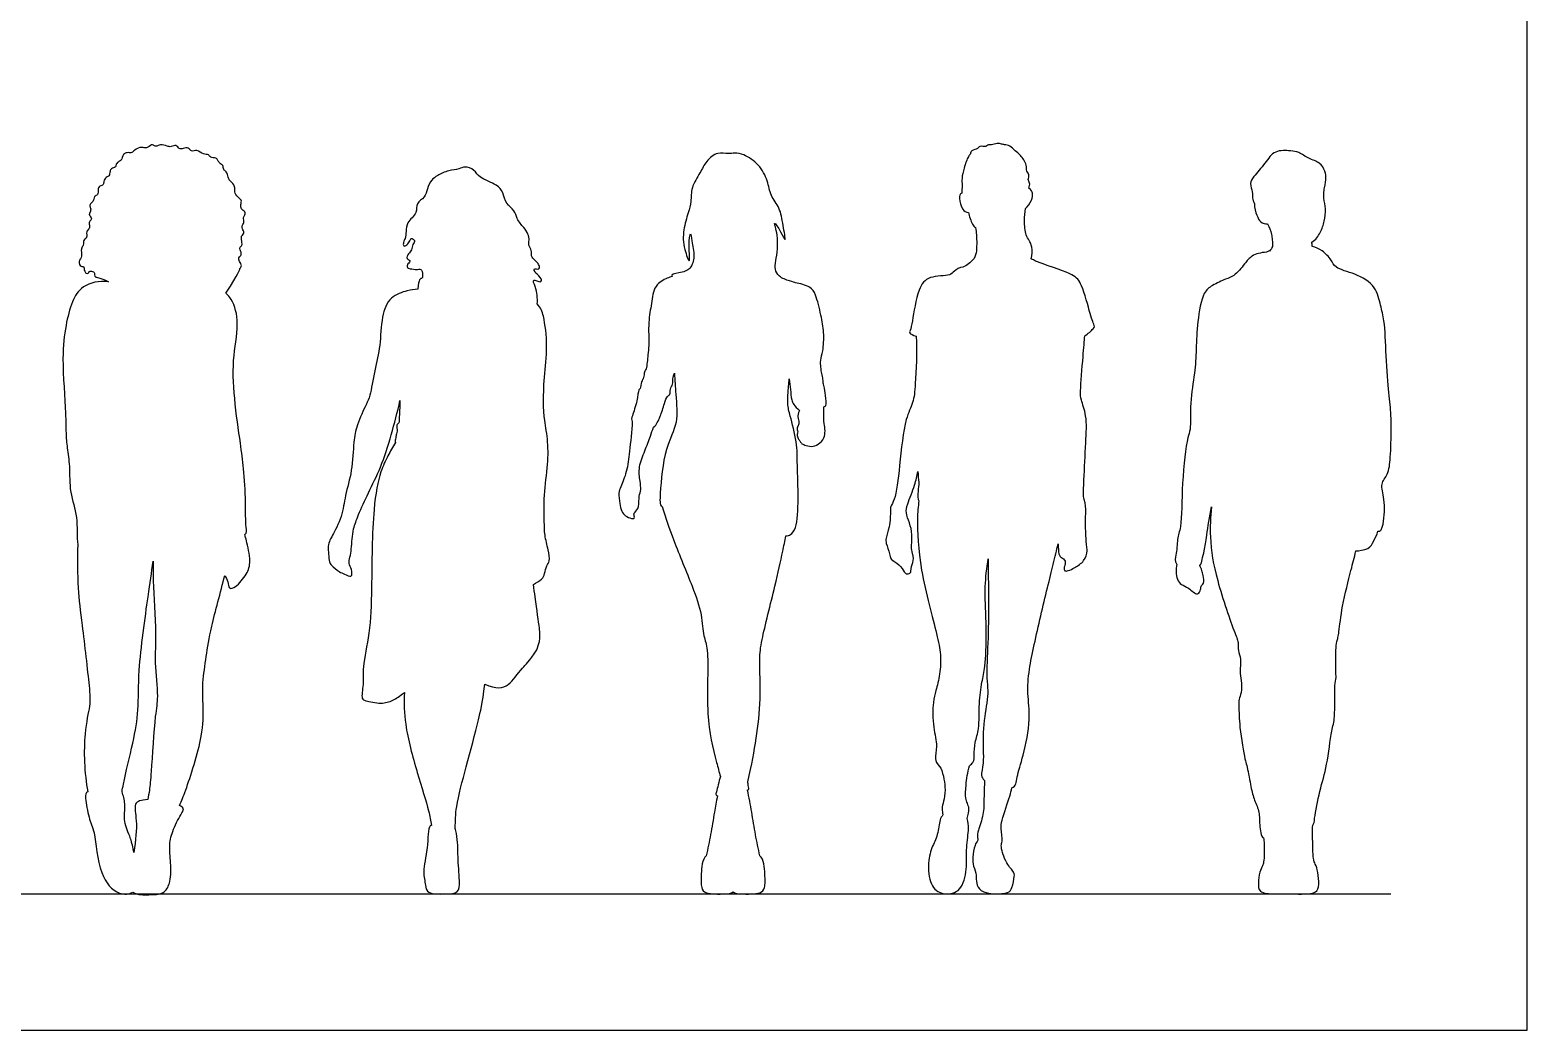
# Model space of a CAD drawing. Header units: millimetres. Extents: x 42.4 to 67, y 0.8 to 10.7.
# Drawn here: x 62.758 to 66.111, y 6.119 to 8.359 of the extents above; entities that cross this region are included whole.
import ezdxf

# ---------------------------------------------------------------- set-up
doc = ezdxf.new("R2010")
doc.units = ezdxf.units.MM
for name, color, linetype, true_color in [('AG-DIAGRAM', 7, 'Continuous', 0xfecc66), ('AG-OUTLINE', 7, 'Continuous', 0x8000ff), ('X-VPRT', 6, 'Continuous', 0xff00ff)]:
    doc.layers.add(name, color=color, linetype=linetype, true_color=true_color)

msp = doc.modelspace()

# ---------------------------------------------------------------- linework, layer by layer
at = {"layer": 'AG-DIAGRAM'}
msp.add_line((59.7099, 6.4236), (65.8059, 6.4236), dxfattribs=at)
at = {"layer": 'AG-OUTLINE'}
for points, knots in [([(63.1967, 7.7696), (63.2272, 7.8166), (63.2268, 7.825), (63.2339, 7.8308), (63.2265, 7.8402), (63.2247, 7.8485), (63.2289, 7.8522), (63.231, 7.8554), (63.232, 7.8605), (63.2279, 7.8658), (63.2281, 7.8725), (63.2314, 7.8757), (63.2341, 7.8781), (63.2324, 7.8828), (63.232, 7.8894), (63.2306, 7.8976), (63.2365, 7.9008), (63.2377, 7.9068), (63.2317, 7.9159), (63.2345, 7.9236), (63.2387, 7.9278), (63.2338, 7.939), (63.2441, 7.9502), (63.2318, 7.9561), (63.2293, 7.9647), (63.2319, 7.9753), (63.2306, 7.9801), (63.2166, 7.9897), (63.2167, 8.0026), (63.2162, 8.013), (63.2045, 8.0214), (63.2017, 8.0287), (63.199, 8.0423), (63.1905, 8.0455), (63.1916, 8.0563), (63.1821, 8.0596), (63.179, 8.0667), (63.1749, 8.0737), (63.1616, 8.072), (63.1591, 8.0814), (63.1451, 8.079), (63.1331, 8.0923), (63.1191, 8.0848), (63.1132, 8.0969), (63.101, 8.0929), (63.0917, 8.0919), (63.0861, 8.103), (63.0737, 8.0962), (63.0652, 8.0986), (63.05, 8.1044), (63.0407, 8.0965), (63.0343, 8.1007), (63.0301, 8.1031), (63.019, 8.0915), (63.0086, 8.0987), (62.9919, 8.0904), (62.9868, 8.0829), (62.9753, 8.0851), (62.9664, 8.0813), (62.9632, 8.0661), (62.957, 8.0649), (62.9503, 8.0588), (62.9508, 8.0512), (62.9398, 8.0489), (62.9368, 8.0423), (62.9362, 8.0312), (62.9283, 8.0297), (62.922, 8.0202), (62.9241, 8.0112), (62.9131, 8.01), (62.9098, 8.0011), (62.9116, 7.9894), (62.9007, 7.9869), (62.9021, 7.9795), (62.8974, 7.973), (62.89, 7.9664), (62.8948, 7.9598), (62.8933, 7.9506), (62.8886, 7.9459), (62.899, 7.9349), (62.8904, 7.9317), (62.8909, 7.9214), (62.8921, 7.9141), (62.8825, 7.9073), (62.8878, 7.8935), (62.876, 7.8888), (62.8795, 7.876), (62.8703, 7.8697), (62.8767, 7.8513), (62.8655, 7.8421), (62.8708, 7.827), (62.8798, 7.8312), (62.8787, 7.8203), (62.8823, 7.8179), (62.8821, 7.8132), (62.8896, 7.8136), (62.8896, 7.8191), (62.9025, 7.8187), (62.9028, 7.8106), (62.903, 7.8036), (62.9136, 7.8055), (62.9341, 7.7947)], [-18.572221, -18.572221, -18.572221, -18.572221, -18.359938, -18.189423, -17.986115, -17.808729, -17.668851, -17.546351, -17.411004, -17.250227, -17.094307, -16.961095, -16.85086, -16.719768, -16.551881, -16.379318, -16.229795, -16.08496, -15.881685, -15.71043, -15.567674, -15.361181, -15.147726, -14.948266, -14.760865, -14.558986, -14.423832, -14.176852, -13.955521, -13.757695, -13.52968, -13.349288, -13.123427, -12.948032, -12.763072, -12.577661, -12.404023, -12.234725, -12.024293, -11.856613, -11.638966, -11.386268, -11.167568, -10.970358, -10.75842, -10.573988, -10.380681, -10.168148, -9.977721, -9.732309, -9.52807, -9.369232, -9.244169, -9.015965, -8.808363, -8.54848, -8.365811, -8.163636, -7.975933, -7.741785, -7.590792, -7.409907, -7.25107, -7.058192, -6.890793, -6.69413, -6.527669, -6.32261, -6.152417, -5.96951, -5.782968, -5.580091, -5.398276, -5.244671, -5.066107, -4.881972, -4.717754, -4.530958, -4.383607, -4.172501, -4.019718, -3.82657, -3.659213, -3.462447, -3.246736, -3.052437, -2.846897, -2.655641, -2.400148, -2.172741, -1.95703, -1.806357, -1.628912, -1.500583, -1.38315, -1.238179, -1.111478, -0.915719, -0.749124, -0.607947, -0.38166, -0.38166, -0.38166, -0.38166]), ([(64.4721, 7.7925), (64.4722, 7.7933), (64.4567, 7.7971), (64.4353, 7.8048), (64.4253, 7.8235), (64.429, 7.843), (64.436, 7.8955), (64.4202, 7.9366), (64.4395, 7.9076), (64.4527, 7.8776), (64.4436, 7.9255), (64.4387, 7.96), (64.4155, 7.9873), (64.4111, 8.0218), (64.392, 8.058), (64.3584, 8.0808), (64.3366, 8.0839), (64.3218, 8.0807), (64.2968, 8.0866), (64.2712, 8.0651), (64.2593, 8.0386), (64.2377, 8.0071), (64.2395, 7.9745), (64.2322, 7.949), (64.2198, 7.9102), (64.221, 7.8717), (64.2387, 7.8271), (64.232, 7.8752), (64.2377, 7.9124), (64.2404, 7.883), (64.2477, 7.8528), (64.2389, 7.8222), (64.2144, 7.8139), (64.1915, 7.8123), (64.1963, 7.8065)], [-12.035526, -12.035526, -12.035526, -12.035526, -11.815062, -11.519233, -11.27305, -11.013195, -10.574158, -10.274792, -9.997406, -9.738355, -9.413407, -9.046587, -8.713003, -8.375524, -8.006465, -7.641553, -7.378416, -7.157051, -6.875134, -6.556067, -6.238607, -5.885903, -5.562549, -5.264879, -4.900847, -4.516552, -4.215664, -3.881629, -3.578881, -3.347245, -3.004001, -2.698192, -2.397668, -2.133647, -2.133647, -2.133647, -2.133647]), ([(64.9952, 8.0045), (64.9965, 8.0081), (64.9981, 8.0164), (64.9915, 8.0234), (64.9979, 8.0353), (64.9881, 8.0421), (64.9919, 8.0575), (64.9763, 8.079), (64.9649, 8.0879), (64.9531, 8.1), (64.9409, 8.1018), (64.9336, 8.1032), (64.9238, 8.106), (64.9116, 8.1004), (64.9022, 8.1028), (64.8994, 8.0958), (64.8833, 8.1005), (64.8818, 8.0915), (64.8655, 8.0904), (64.8648, 8.0805), (64.8581, 8.0753), (64.8496, 8.0491), (64.8443, 8.0277), (64.846, 8.0107), (64.8451, 7.9993), (64.8446, 7.9937)], [-4.64656, -4.64656, -4.64656, -4.64656, -4.451807, -4.285157, -4.096737, -3.924148, -3.708913, -3.421502, -3.196343, -2.966148, -2.770039, -2.614484, -2.436693, -2.227525, -2.062946, -1.930077, -1.719993, -1.572298, -1.360304, -1.20072, -1.040902, -0.744011, -0.468092, -0.235497, 0, 0, 0, 0]), ([(65.6571, 8.0066), (65.6585, 8.0069), (65.6607, 8.0259), (65.6598, 8.0427), (65.6467, 8.0631), (65.6217, 8.0699), (65.5997, 8.086), (65.581, 8.0885), (65.544, 8.0907), (65.5247, 8.0604), (65.499, 8.0315), (65.4887, 8.0157), (65.4969, 7.9958), (65.4947, 7.9847), (65.4982, 7.974), (65.5004, 7.9695)], [4.313851, 4.313851, 4.313851, 4.313851, 4.550081, 4.802664, 5.068368, 5.359219, 5.652053, 5.903161, 6.231711, 6.568224, 6.926619, 7.16488, 7.414316, 7.624505, 7.792554, 7.792554, 7.792554, 7.792554]), ([(63.8941, 7.7452), (63.8946, 7.7517), (63.8941, 7.7652), (63.8911, 7.7822), (63.8803, 7.8051), (63.9026, 7.7907), (63.9048, 7.8039), (63.8909, 7.8122), (63.8836, 7.8274), (63.8995, 7.821), (63.8992, 7.8302), (63.8952, 7.838), (63.8886, 7.8432), (63.879, 7.8526), (63.8831, 7.8655), (63.8734, 7.8768), (63.8767, 7.8881), (63.8742, 7.9028), (63.8638, 7.9163), (63.8476, 7.9357), (63.8442, 7.9553), (63.8229, 7.9692), (63.8182, 7.9956), (63.8039, 8.0136), (63.7642, 8.0263), (63.7547, 8.0458), (63.7318, 8.0548), (63.7188, 8.0462), (63.695, 8.0456), (63.6711, 8.033), (63.6565, 8.0239), (63.6472, 8.0035), (63.6438, 7.9833), (63.6213, 7.9716), (63.627, 7.9484), (63.6009, 7.9285), (63.6009, 7.9085), (63.5986, 7.8919), (63.5944, 7.8844), (63.5934, 7.8727), (63.6028, 7.8778), (63.6091, 7.8857), (63.6107, 7.8942), (63.6227, 7.8873), (63.6139, 7.8787), (63.614, 7.8655), (63.6055, 7.8588), (63.5994, 7.8457), (63.6128, 7.8423), (63.6036, 7.8352), (63.6002, 7.8247), (63.6176, 7.8233), (63.6229, 7.8214), (63.6358, 7.8256), (63.6372, 7.8112), (63.638, 7.8009), (63.6278, 7.8022), (63.6264, 7.7784)], [-12.495269, -12.495269, -12.495269, -12.495269, -12.22955, -11.95892, -11.727586, -11.493198, -11.33558, -11.084128, -10.892357, -10.70245, -10.556093, -10.376519, -10.199866, -9.99059, -9.781702, -9.563317, -9.363744, -9.138207, -8.888104, -8.587972, -8.325152, -8.034431, -7.732561, -7.447001, -7.069273, -6.791145, -6.514721, -6.28611, -5.995942, -5.683295, -5.435755, -5.157589, -4.887859, -4.610291, -4.342981, -4.016751, -3.750555, -3.510096, -3.32521, -3.155524, -2.995345, -2.793767, -2.644226, -2.470011, -2.283897, -2.071122, -1.871485, -1.669976, -1.498929, -1.325107, -1.154993, -0.928951, -0.771724, -0.582315, -0.374294, -0.201939, 0, 0, 0, 0]), ([(64.8446, 7.9937), (64.8396, 7.9915), (64.8392, 7.9805), (64.8442, 7.9572), (64.8542, 7.9503), (64.8598, 7.9498)], [0.1498364, 0.1498364, 0.1498364, 0.1498364, 0.3976907, 0.7653257, 1.0261022, 1.0261022, 1.0261022, 1.0261022]), ([(64.9877, 7.9588), (64.9921, 7.9631), (65.0031, 7.9789), (65.0041, 7.9923), (65.0014, 8.0008), (64.9952, 8.0045)], [-1.0024832, -1.0024832, -1.0024832, -1.0024832, -0.7253232, -0.4714634, -0.2615812, -0.2615812, -0.2615812, -0.2615812]), ([(65.6288, 7.8839), (65.6375, 7.8886), (65.6489, 7.9058), (65.6572, 7.9301), (65.6608, 7.9581), (65.6546, 7.9821), (65.656, 7.9986), (65.6571, 8.0066)], [0.681251, 0.681251, 0.681251, 0.681251, 0.969331, 1.267199, 1.567151, 1.850888, 2.133577, 2.133577, 2.133577, 2.133577]), ([(64.8598, 7.9498), (64.8614, 7.9426), (64.8676, 7.9229), (64.8726, 7.9189), (64.8754, 7.9162)], [2.1468298, 2.1468298, 2.1468298, 2.1468298, 2.4439284, 2.6305208, 2.6305208, 2.6305208, 2.6305208]), ([(65.0001, 7.8466), (65.0026, 7.8548), (65.0033, 7.8725), (64.9961, 7.8877), (64.9872, 7.8996), (64.9843, 7.9329), (64.986, 7.95), (64.9877, 7.9588)], [-1.359909, -1.359909, -1.359909, -1.359909, -1.068194, -0.839208, -0.622134, -0.297814, 0, 0, 0, 0]), ([(65.5004, 7.9695), (65.4993, 7.9601), (65.5056, 7.9438), (65.5124, 7.9273), (65.5245, 7.9247), (65.5297, 7.9248)], [-0.7791612, -0.7791612, -0.7791612, -0.7791612, -0.4866742, -0.2381814, 0, 0, 0, 0]), ([(64.8754, 7.9162), (64.8764, 7.9106), (64.8784, 7.9002), (64.8786, 7.8587), (64.8714, 7.8435), (64.8559, 7.831), (64.8472, 7.828)], [-1.135969, -1.135969, -1.135969, -1.135969, -0.900183, -0.539498, -0.300405, 0, 0, 0, 0]), ([(65.5297, 7.9248), (65.5334, 7.917), (65.5374, 7.9076), (65.5398, 7.8926), (65.5417, 7.8755), (65.5411, 7.8715), (65.5339, 7.8637)], [0, 0, 0, 0, 0.3452115, 0.476955, 0.476955, 0.9049041, 0.9049041, 0.9049041, 0.9049041]), ([(65.5274, 7.8611), (65.5141, 7.8605), (65.4928, 7.8542), (65.4785, 7.8353), (65.4554, 7.8067), (65.4355, 7.8016), (65.4052, 7.787), (65.3834, 7.7704), (65.3718, 7.7037), (65.3699, 7.6446), (65.3671, 7.5894), (65.355, 7.5264), (65.3584, 7.4638), (65.3485, 7.445), (65.3369, 7.3422), (65.3378, 7.248), (65.3264, 7.2199), (65.3269, 7.1835), (65.3203, 7.1706), (65.3263, 7.1617)], [-8.341552, -8.341552, -8.341552, -8.341552, -8.030242, -7.738053, -7.393013, -7.126358, -6.794804, -6.49634, -6.027315, -5.566891, -5.136627, -4.656455, -4.209123, -3.943723, -3.352634, -2.776249, -2.457997, -2.110356, -1.87368, -1.87368, -1.87368, -1.87368]), ([(65.5339, 7.8637), (65.5339, 7.8637), (65.5339, 7.8637), (65.5343, 7.8649), (65.5311, 7.8635), (65.5284, 7.8618), (65.5274, 7.8611)], [-7.6693352, -7.6693352, -7.6693352, -7.6693352, -7.6676081, -7.6676081, -7.589949, -7.5424556, -7.5424556, -7.5424556, -7.5424556]), ([(65.7767, 7.2361), (65.7831, 7.2335), (65.791, 7.256), (65.7933, 7.3069), (65.7809, 7.3422), (65.801, 7.3637), (65.8052, 7.4035), (65.8072, 7.466), (65.805, 7.5197), (65.8008, 7.5475), (65.7942, 7.6298), (65.7928, 7.7063), (65.7822, 7.7411), (65.7735, 7.7861), (65.727, 7.8141), (65.6812, 7.8239), (65.6727, 7.8445), (65.6526, 7.8657), (65.6374, 7.8718), (65.6295, 7.8738)], [3.707413, 3.707413, 3.707413, 3.707413, 3.972126, 4.405523, 4.747594, 5.038069, 5.399765, 5.871058, 6.291066, 6.599147, 7.127376, 7.643084, 7.991972, 8.368937, 8.792773, 9.180153, 9.441372, 9.749542, 10.03761, 10.03761, 10.03761, 10.03761]), ([(64.8472, 7.828), (64.8401, 7.8274), (64.8274, 7.8195), (64.8187, 7.8067), (64.7695, 7.8098), (64.7451, 7.7782), (64.7347, 7.7092), (64.7304, 7.687), (64.7257, 7.6795), (64.7356, 7.6755), (64.7429, 7.6729)], [-2.969583, -2.969583, -2.969583, -2.969583, -2.699395, -2.480366, -2.099086, -1.742546, -1.255423, -0.981901, -0.844094, -0.626426, -0.626426, -0.626426, -0.626426]), ([(65.1422, 7.6937), (65.1409, 7.6978), (65.1379, 7.7071), (65.1316, 7.7241), (65.1149, 7.7897), (65.0961, 7.8119), (65.0518, 7.8257), (65.0102, 7.8411)], [-7.896598, -7.896598, -7.896598, -7.896598, -7.595041, -7.229427, -6.553436, -6.076838, -5.466278, -5.466278, -5.466278, -5.466278]), ([(62.9341, 7.7947), (62.9133, 7.7982), (62.8719, 7.787), (62.8512, 7.7502), (62.8367, 7.6945), (62.8286, 7.6241), (62.8388, 7.5022), (62.838, 7.4582), (62.8412, 7.4219), (62.8479, 7.3807), (62.8453, 7.322), (62.8669, 7.2702), (62.8623, 7.2228), (62.8649, 7.2062)], [-8.71963, -8.71963, -8.71963, -8.71963, -8.323917, -7.952911, -7.52498, -7.023552, -6.384605, -5.998477, -5.661311, -5.286649, -4.848153, -4.405935, -3.966271, -3.966271, -3.966271, -3.966271]), ([(64.1963, 7.8065), (64.1926, 7.8058), (64.1823, 7.8024), (64.1542, 7.7871), (64.1504, 7.7446), (64.1418, 7.7058), (64.145, 7.6517), (64.1414, 7.6334), (64.1395, 7.5994), (64.1332, 7.5937), (64.1334, 7.5792), (64.1266, 7.572), (64.1259, 7.5548), (64.12, 7.5533), (64.1183, 7.5265), (64.1073, 7.4964), (64.1043, 7.486), (64.1068, 7.4823)], [-6.568307, -6.568307, -6.568307, -6.568307, -6.405079, -6.084671, -5.722408, -5.345073, -4.932434, -4.665752, -4.343544, -4.178494, -3.974379, -3.787889, -3.562674, -3.443016, -3.157337, -2.816737, -2.620221, -2.620221, -2.620221, -2.620221]), ([(64.5362, 7.5151), (64.5433, 7.5164), (64.5393, 7.5348), (64.5385, 7.5562), (64.5337, 7.5678), (64.5344, 7.58), (64.5301, 7.5925), (64.5295, 7.6033), (64.5275, 7.6204), (64.5348, 7.6403), (64.5371, 7.6827), (64.5297, 7.7188), (64.5188, 7.7658), (64.5071, 7.7843), (64.4821, 7.7911), (64.4721, 7.7925)], [-13.023291, -13.023291, -13.023291, -13.023291, -12.747028, -12.456941, -12.247676, -12.039711, -11.822768, -11.622697, -11.380633, -11.101655, -10.714635, -10.333427, -9.920969, -9.638529, -9.304095, -9.304095, -9.304095, -9.304095]), ([(63.2394, 7.2291), (63.244, 7.2315), (63.2405, 7.2495), (63.2415, 7.3028), (63.237, 7.3775), (63.2293, 7.4334), (63.2144, 7.5351), (63.211, 7.6283), (63.2287, 7.7064), (63.2122, 7.7538), (63.2, 7.7669), (63.1967, 7.7696)], [-15.065094, -15.065094, -15.065094, -15.065094, -14.836986, -14.411682, -13.919481, -13.487211, -12.914996, -12.356284, -11.849604, -11.433657, -11.300153, -11.300153, -11.300153, -11.300153]), ([(63.6264, 7.7784), (63.6187, 7.7779), (63.6014, 7.7748), (63.5623, 7.7625), (63.544, 7.7151), (63.5436, 7.6516), (63.53, 7.5984), (63.5205, 7.5399), (63.5108, 7.5203), (63.4893, 7.473), (63.482, 7.4358), (63.4806, 7.3715), (63.4631, 7.3168), (63.4584, 7.2705), (63.4363, 7.2273), (63.4294, 7.2172), (63.425, 7.2017), (63.427, 7.1852), (63.428, 7.167), (63.4329, 7.1599), (63.4507, 7.144), (63.4613, 7.1413), (63.4801, 7.1301), (63.4793, 7.1519), (63.471, 7.1632), (63.4751, 7.1784), (63.4779, 7.1961), (63.4793, 7.2194), (63.482, 7.2421), (63.4939, 7.2748), (63.516, 7.3236), (63.5451, 7.3796), (63.5679, 7.4525), (63.5811, 7.503), (63.5866, 7.5288)], [0.040155, 0.040155, 0.040155, 0.040155, 0.300768, 0.658338, 1.052729, 1.50969, 1.948028, 2.378124, 2.653768, 3.055435, 3.41891, 3.874758, 4.311479, 4.711235, 5.100965, 5.301666, 5.521376, 5.762893, 6.001014, 6.170811, 6.442308, 6.651612, 6.873631, 7.093032, 7.311656, 7.528709, 7.774123, 8.050505, 8.322871, 8.657486, 9.078272, 9.536873, 10.038541, 10.549832, 10.549832, 10.549832, 10.549832]), ([(63.8853, 7.1171), (63.8922, 7.1205), (63.9077, 7.1302), (63.9103, 7.1407), (63.9147, 7.1592), (63.9232, 7.1696), (63.9186, 7.1954), (63.91, 7.2279), (63.91, 7.2587), (63.9079, 7.3185), (63.9188, 7.3852), (63.9185, 7.4416), (63.9094, 7.4893), (63.9077, 7.5208), (63.9089, 7.5834), (63.9182, 7.6478), (63.9098, 7.717), (63.9018, 7.737), (63.8941, 7.7452)], [4.581483, 4.581483, 4.581483, 4.581483, 4.757685, 4.975653, 5.219035, 5.423075, 5.70845, 6.043423, 6.362736, 6.805488, 7.28546, 7.721857, 8.114824, 8.438585, 8.886827, 9.367394, 9.842047, 10.153468, 10.153468, 10.153468, 10.153468]), ([(65.1201, 7.674), (65.1272, 7.678), (65.1379, 7.6885), (65.1425, 7.693), (65.1422, 7.6937)], [-1.4439496, -1.4439496, -1.4439496, -1.4439496, -1.1606755, -1.028931, -1.028931, -1.028931, -1.028931]), ([(64.7429, 7.6729), (64.7451, 7.6377), (64.741, 7.5687), (64.7373, 7.5237), (64.7156, 7.4855), (64.7061, 7.3854), (64.6973, 7.3089), (64.6849, 7.292), (64.685, 7.2791), (64.6846, 7.249), (64.6745, 7.2215), (64.6746, 7.2088), (64.6841, 7.1862), (64.6846, 7.174), (64.6957, 7.1676), (64.7125, 7.1545), (64.718, 7.1382), (64.7308, 7.1425), (64.7301, 7.161), (64.7418, 7.1703), (64.7312, 7.1956), (64.7344, 7.2281), (64.7287, 7.2543), (64.7186, 7.2774), (64.7227, 7.2974), (64.7406, 7.3403), (64.7444, 7.3596), (64.7463, 7.3697)], [0, 0, 0, 0, 0.589443, 0.965833, 1.331094, 1.91472, 2.416206, 2.664779, 2.864296, 3.32194, 3.644947, 3.860111, 4.151812, 4.353148, 4.555926, 4.835805, 5.065273, 5.241652, 5.430222, 7.29293, 7.562832, 7.914663, 8.225243, 8.515012, 8.782412, 9.162913, 9.480387, 9.480387, 9.480387, 9.480387]), ([(65.0607, 7.2077), (65.061, 7.1989), (65.0615, 7.1818), (65.0811, 7.1687), (65.076, 7.1651), (65.0739, 7.1545), (65.0741, 7.1461), (65.0847, 7.1475), (65.098, 7.155), (65.1203, 7.1681), (65.1266, 7.1927), (65.1234, 7.2075), (65.1225, 7.2356), (65.1214, 7.2546), (65.123, 7.2842), (65.1213, 7.3), (65.1164, 7.3113), (65.1186, 7.3548), (65.122, 7.4338), (65.1261, 7.4923), (65.1113, 7.5305), (65.11, 7.5508), (65.1165, 7.627), (65.1192, 7.6629), (65.1201, 7.674)], [4.259558, 4.259558, 4.259558, 4.259558, 4.532498, 4.823492, 6.511563, 6.703476, 6.844815, 7.006496, 7.235852, 7.523482, 7.801742, 8.023558, 8.460006, 8.713021, 9.156725, 9.375218, 9.571201, 9.937472, 10.45834, 10.903697, 11.250911, 11.511481, 12.011981, 12.40601, 12.40601, 12.40601, 12.40601]), ([(64.1546, 7.4693), (64.1589, 7.4714), (64.1631, 7.4804), (64.1702, 7.4934), (64.1786, 7.5215), (64.1843, 7.5388), (64.1926, 7.5425), (64.191, 7.5553), (64.1988, 7.5651), (64.1968, 7.5779), (64.1997, 7.586), (64.2013, 7.5899)], [-1.942107, -1.942107, -1.942107, -1.942107, -1.73837, -1.511469, -1.195403, -0.953157, -0.798841, -0.606114, -0.40663, -0.205433, 0, 0, 0, 0]), ([(64.2013, 7.5899), (64.2024, 7.5749), (64.2042, 7.5329), (64.2115, 7.4786), (64.1774, 7.4217), (64.1697, 7.3277), (64.1679, 7.2943), (64.1735, 7.2913)], [0.902918, 0.902918, 0.902918, 0.902918, 1.198201, 1.660667, 2.128928, 2.707447, 3.025865, 3.025865, 3.025865, 3.025865]), ([(64.4511, 7.2257), (64.4551, 7.2261), (64.4641, 7.2289), (64.476, 7.2457), (64.4798, 7.311), (64.4759, 7.3842), (64.4768, 7.4345), (64.4606, 7.494), (64.4534, 7.5213), (64.4562, 7.5542), (64.4579, 7.5723), (64.4584, 7.5776)], [5.23527, 5.23527, 5.23527, 5.23527, 5.374739, 5.627162, 6.086894, 6.584838, 6.998123, 7.438166, 7.746385, 8.105016, 8.254783, 8.254783, 8.254783, 8.254783]), ([(64.4584, 7.5776), (64.4595, 7.5697), (64.4619, 7.554), (64.4621, 7.5301), (64.469, 7.5169), (64.4816, 7.5066)], [-15.0486863, -15.0486863, -15.0486863, -15.0486863, -14.7205819, -14.3949289, -14.0920086, -14.0920086, -14.0920086, -14.0920086]), ([(63.5866, 7.5288), (63.586, 7.502), (63.5844, 7.4942), (63.5861, 7.4779), (63.5775, 7.475), (63.5815, 7.4598), (63.5783, 7.4546), (63.5775, 7.4453), (63.5748, 7.4381), (63.5764, 7.4346)], [2.792918, 2.792918, 2.792918, 2.792918, 3.059711, 3.369305, 3.575225, 3.868714, 4.066213, 4.308728, 4.561442, 4.561442, 4.561442, 4.561442]), ([(64.5365, 7.4777), (64.5359, 7.4843), (64.5361, 7.4965), (64.5362, 7.5084), (64.5362, 7.5151)], [0, 0, 0, 0, 0.2567243, 0.4238879, 0.4238879, 0.4238879, 0.4238879]), ([(64.1068, 7.4823), (64.1056, 7.4599), (64.1007, 7.4157), (64.0957, 7.3715), (64.0818, 7.336), (64.0752, 7.3222), (64.0793, 7.2981), (64.0817, 7.281), (64.0912, 7.2699), (64.1038, 7.2647), (64.1136, 7.2637), (64.1092, 7.2752), (64.1138, 7.2784), (64.1231, 7.2915), (64.1209, 7.315), (64.1275, 7.3292), (64.1237, 7.3488), (64.1201, 7.3816), (64.1355, 7.4162), (64.1459, 7.4457), (64.1522, 7.4627), (64.1546, 7.4693)], [0, 0, 0, 0, 0.469812, 0.859284, 1.202517, 1.424397, 1.701363, 1.940829, 2.152514, 2.36854, 2.512245, 2.682962, 2.809674, 3.030213, 3.306657, 3.528363, 3.776765, 4.102806, 4.45494, 4.795406, 5.009303, 5.009303, 5.009303, 5.009303]), ([(64.4816, 7.5066), (64.4777, 7.4995), (64.4768, 7.4924), (64.4807, 7.48), (64.4801, 7.4743), (64.4741, 7.467), (64.4786, 7.4592), (64.4755, 7.4532), (64.4778, 7.4431), (64.4827, 7.4388), (64.485, 7.4327), (64.4933, 7.4288), (64.5079, 7.4248), (64.5241, 7.4296), (64.5376, 7.4446), (64.539, 7.4595), (64.5381, 7.4718), (64.5365, 7.4777)], [0.157871, 0.157871, 0.157871, 0.157871, 0.355064, 0.560772, 0.698754, 0.867355, 1.029459, 1.17649, 1.357653, 1.506035, 1.647707, 1.819673, 2.044851, 2.281316, 2.534598, 2.76894, 2.975179, 2.975179, 2.975179, 2.975179]), ([(63.5764, 7.4346), (63.5704, 7.4251), (63.559, 7.4045), (63.5409, 7.3667), (63.524, 7.2819), (63.5238, 7.1103), (63.5205, 7.0126), (63.5018, 6.9334), (63.5061, 6.8963), (63.4986, 6.8603), (63.5109, 6.8561), (63.5447, 6.8481), (63.5705, 6.8564), (63.5859, 6.8668), (63.5964, 6.875)], [0, 0, 0, 0, 0.340315, 0.706043, 1.246633, 2.015994, 2.610019, 3.118831, 3.485837, 3.811611, 3.992863, 4.331968, 4.640359, 4.933237, 4.933237, 4.933237, 4.933237]), ([(64.7463, 7.3697), (64.7468, 7.3621), (64.7499, 7.3415), (64.7461, 7.3294), (64.7463, 7.3062), (64.7487, 7.3045)], [4.6662886, 4.6662886, 4.6662886, 4.6662886, 4.8862586, 5.1402559, 5.4072749, 5.4072749, 5.4072749, 5.4072749]), ([(64.1735, 7.2913), (64.1818, 7.2659), (64.1981, 7.2165), (64.2414, 7.1137), (64.2632, 7.0523), (64.2655, 6.9998), (64.2803, 6.9683), (64.2693, 6.823), (64.2899, 6.738), (64.3015, 6.6966), (64.3042, 6.6869)], [0, 0, 0, 0, 0.512668, 1.115105, 1.585314, 1.97935, 2.312951, 2.991582, 3.596305, 3.808043, 3.808043, 3.808043, 3.808043]), ([(64.7487, 7.3045), (64.747, 7.2908), (64.7436, 7.261), (64.7496, 7.1475), (64.7887, 7.0097), (64.7982, 6.9617), (64.797, 6.9166), (64.7868, 6.879), (64.7794, 6.8531), (64.7796, 6.7963), (64.7918, 6.7562), (64.7831, 6.7261), (64.7884, 6.7171), (64.7978, 6.7057)], [0, 0, 0, 0, 0.377612, 1.006161, 1.715219, 2.123669, 2.509764, 2.870565, 3.177271, 3.61495, 4.002702, 4.313232, 4.539637, 4.539637, 4.539637, 4.539637]), ([(65.3776, 7.1597), (65.3816, 7.1625), (65.3824, 7.1741), (65.3892, 7.1932), (65.3929, 7.2286), (65.4002, 7.2696), (65.404, 7.2907)], [-1.289126, -1.289126, -1.289126, -1.289126, -1.078197, -0.815188, -0.468689, 0, 0, 0, 0]), ([(65.404, 7.2907), (65.4015, 7.268), (65.3996, 7.2098), (65.4133, 7.13), (65.4545, 7.0118), (65.4656, 6.9856), (65.4625, 6.9683), (65.4718, 6.9494), (65.4661, 6.9217), (65.4713, 6.9026), (65.4718, 6.8744), (65.4647, 6.8598), (65.4656, 6.8418), (65.4659, 6.7975), (65.4783, 6.7254), (65.4831, 6.7127), (65.4916, 6.6674), (65.4978, 6.6374), (65.512, 6.6097), (65.5111, 6.5816), (65.5145, 6.5521), (65.5203, 6.5494)], [0.226538, 0.226538, 0.226538, 0.226538, 0.597646, 1.171802, 1.80748, 2.103166, 2.326994, 2.585488, 2.884028, 3.145232, 3.445201, 3.67124, 3.901252, 4.295697, 4.781301, 5.00598, 5.384628, 5.715016, 6.022624, 6.345235, 6.658641, 6.658641, 6.658641, 6.658641]), ([(63.1941, 7.1371), (63.1967, 7.1325), (63.202, 7.1241), (63.2026, 7.1053), (63.2215, 7.1114), (63.2445, 7.1404), (63.254, 7.168), (63.2427, 7.2147), (63.2406, 7.2242), (63.2394, 7.2291)], [0, 0, 0, 0, 0.226003, 0.43887, 0.646954, 0.98889, 1.301835, 1.682949, 1.902451, 1.902451, 1.902451, 1.902451]), ([(64.3654, 6.6748), (64.3749, 6.7141), (64.3849, 6.7727), (64.396, 6.8579), (64.3907, 6.9493), (64.3961, 6.9929), (64.4272, 7.1148), (64.4413, 7.1797), (64.4487, 7.2143), (64.4511, 7.2257)], [0, 0, 0, 0, 0.474629, 0.950714, 1.418928, 1.76151, 2.323735, 2.778964, 3.003427, 3.003427, 3.003427, 3.003427]), ([(65.7275, 7.192), (65.7334, 7.1925), (65.7578, 7.194), (65.7673, 7.2146), (65.7746, 7.2285), (65.7767, 7.2361)], [1.3224081, 1.3224081, 1.3224081, 1.3224081, 1.6215368, 1.887236, 2.1648503, 2.1648503, 2.1648503, 2.1648503]), ([(62.8649, 7.2062), (62.8637, 7.1738), (62.8646, 7.1054), (62.8748, 7.0286), (62.8912, 6.8867), (62.8939, 6.8469), (62.8771, 6.785), (62.8794, 6.6933), (62.8877, 6.6527)], [-7.182685, -7.182685, -7.182685, -7.182685, -6.676682, -6.190928, -5.566678, -5.171983, -4.744874, -4.193033, -4.193033, -4.193033, -4.193033]), ([(64.9569, 6.6612), (64.9616, 6.6633), (64.9675, 6.6701), (64.968, 6.6879), (64.9841, 6.7368), (65, 6.8135), (64.9911, 6.8732), (64.9948, 6.9298), (65.0212, 7.0461), (65.0486, 7.1582), (65.057, 7.1927), (65.0607, 7.2077)], [4.781155, 4.781155, 4.781155, 4.781155, 4.985674, 5.214458, 5.622293, 6.136312, 6.574376, 6.998342, 7.63071, 8.253925, 8.634471, 8.634471, 8.634471, 8.634471]), ([(65.6307, 6.5774), (65.6337, 6.5809), (65.635, 6.5982), (65.6465, 6.6571), (65.6635, 6.7105), (65.6719, 6.79), (65.6821, 6.8178), (65.6784, 6.8894), (65.684, 6.9077), (65.6815, 6.9232), (65.6831, 6.9428), (65.6817, 6.9691), (65.6846, 6.9885), (65.6874, 6.9984), (65.6902, 7.0136), (65.696, 7.071), (65.7166, 7.1479), (65.7237, 7.1774), (65.7275, 7.192)], [0.627717, 0.627717, 0.627717, 0.627717, 0.822258, 1.252801, 1.68748, 2.163721, 2.482598, 2.936576, 3.178529, 3.384367, 3.628983, 3.914604, 4.156558, 4.32605, 4.530589, 4.946604, 5.444882, 5.81531, 5.81531, 5.81531, 5.81531]), ([(62.9642, 6.6525), (62.965, 6.6579), (62.9703, 6.6882), (62.9903, 6.7647), (63.0024, 6.838), (62.9989, 6.9246), (63.0229, 7.0911), (63.03, 7.1424), (63.0341, 7.1689)], [-2.696365, -2.696365, -2.696365, -2.696365, -2.583952, -2.099701, -1.64953, -1.152273, -0.473606, 0, 0, 0, 0]), ([(63.0341, 7.1689), (63.0343, 7.1589), (63.0324, 7.1223), (63.0421, 7.0055), (63.036, 6.9454), (63.0463, 6.8636), (63.037, 6.8239), (63.0298, 6.6988), (63.0263, 6.658), (63.0231, 6.642), (63.0216, 6.6351)], [-3.577588, -3.577588, -3.577588, -3.577588, -3.202091, -2.591065, -2.128698, -1.639573, -1.257087, -0.629867, -0.261235, 0, 0, 0, 0]), ([(64.8622, 6.7106), (64.8653, 6.7131), (64.873, 6.7211), (64.8724, 6.7351), (64.8737, 6.7645), (64.8851, 6.7945), (64.8826, 6.8499), (64.8895, 6.8983), (64.8983, 6.934), (64.9004, 7.0082), (64.8977, 7.0698), (64.8963, 7.1122), (64.9005, 7.1541), (64.9041, 7.1746)], [5.24706, 5.24706, 5.24706, 5.24706, 5.363726, 5.599302, 5.903102, 6.22828, 6.654604, 7.052985, 7.399945, 7.892252, 8.344974, 8.717488, 9.17011, 9.17011, 9.17011, 9.17011]), ([(64.9041, 7.1746), (64.904, 7.166), (64.904, 7.1316), (64.9053, 7.0748), (64.9038, 6.9883), (64.8993, 6.9095), (64.9042, 6.8794), (64.9009, 6.8491), (64.8892, 6.7855), (64.8958, 6.7192), (64.8866, 6.6893), (64.8916, 6.6818), (64.8955, 6.6781)], [0.365637, 0.365637, 0.365637, 0.365637, 0.526033, 1.019631, 1.561193, 2.067001, 2.373492, 2.679257, 3.143659, 3.619462, 3.92003, 4.124626, 4.124626, 4.124626, 4.124626]), ([(65.3263, 7.1617), (65.3232, 7.1513), (65.3255, 7.1284), (65.3364, 7.1156), (65.3526, 7.1107), (65.3731, 7.0895), (65.381, 7.1057), (65.3789, 7.1133), (65.3893, 7.119), (65.3853, 7.1373), (65.383, 7.1477), (65.3795, 7.1559), (65.3776, 7.1597)], [0, 0, 0, 0, 0.32815, 0.551598, 0.792533, 1.071339, 1.266742, 1.420617, 1.593725, 1.829073, 2.023676, 2.228651, 2.228651, 2.228651, 2.228651]), ([(63.0928, 6.6215), (63.0978, 6.6332), (63.1078, 6.6555), (63.1469, 6.7783), (63.1462, 6.8405), (63.1433, 6.8967), (63.1537, 6.9578), (63.1614, 7.0181), (63.1852, 7.0988), (63.1941, 7.1371)], [-5.236458, -5.236458, -5.236458, -5.236458, -4.888015, -4.255681, -3.796549, -3.382178, -2.947286, -2.476418, -1.933956, -1.933956, -1.933956, -1.933956]), ([(63.7765, 6.8938), (63.8272, 6.8699), (63.8399, 6.9127), (63.876, 6.944), (63.8928, 6.9705), (63.8954, 6.9769), (63.9008, 6.9929), (63.9004, 7.0077), (63.8993, 7.0168), (63.8992, 7.0176), (63.8968, 7.0329), (63.8925, 7.0658), (63.8867, 7.1074), (63.8853, 7.1171)], [1.196758, 1.196758, 1.196758, 1.196758, 3.164584, 3.729927, 3.729927, 3.729927, 3.928441, 4.234126, 4.234126, 4.234126, 4.260384, 4.749195, 4.894001, 4.894001, 4.894001, 4.894001]), ([(63.5964, 6.875), (63.5955, 6.8516), (63.5969, 6.7969), (63.6236, 6.6985), (63.6515, 6.6116), (63.6553, 6.5882), (63.6573, 6.5772)], [-1.921441, -1.921441, -1.921441, -1.921441, -1.481326, -0.875389, -0.332391, 0, 0, 0, 0]), ([(63.7105, 6.5706), (63.7106, 6.587), (63.7113, 6.6214), (63.7355, 6.709), (63.7607, 6.8068), (63.7709, 6.8478), (63.7765, 6.8938)], [0, 0, 0, 0, 0.40234, 0.952635, 1.546323, 1.910029, 1.910029, 1.910029, 1.910029]), ([(64.7978, 6.7057), (64.804, 6.6904), (64.8094, 6.6578), (64.8047, 6.6315), (64.7997, 6.617), (64.8017, 6.6055), (64.8025, 6.6009)], [0, 0, 0, 0, 0.403598, 0.696176, 0.935388, 1.088294, 1.088294, 1.088294, 1.088294]), ([(64.8567, 6.5925), (64.8587, 6.6005), (64.8627, 6.6147), (64.8571, 6.6271), (64.8526, 6.6389), (64.8536, 6.6687), (64.8581, 6.6964), (64.8622, 6.7106)], [3.27721, 3.27721, 3.27721, 3.27721, 3.544353, 3.747735, 3.945504, 4.252637, 4.63315, 4.63315, 4.63315, 4.63315]), ([(64.3042, 6.6869), (64.3004, 6.6757), (64.2966, 6.6534), (64.2931, 6.6461), (64.2961, 6.6438), (64.2975, 6.6432)], [0, 0, 0, 0, 0.3407051, 0.4929581, 0.5814556, 0.5814556, 0.5814556, 0.5814556]), ([(64.3651, 6.6567), (64.3658, 6.6569), (64.3691, 6.6585), (64.3671, 6.6632), (64.3658, 6.6716), (64.3654, 6.6748)], [4.8012484, 4.8012484, 4.8012484, 4.8012484, 4.8384572, 5.0081926, 5.0969796, 5.0969796, 5.0969796, 5.0969796]), ([(64.8955, 6.6781), (64.8955, 6.6646), (64.8941, 6.6374), (64.8947, 6.6027), (64.882, 6.5671), (64.8789, 6.5564), (64.8809, 6.5442)], [0, 0, 0, 0, 0.414499, 0.804938, 1.201245, 1.444044, 1.444044, 1.444044, 1.444044]), ([(62.8877, 6.6527), (62.882, 6.6516), (62.8817, 6.6374), (62.8895, 6.5915), (62.9051, 6.5618), (62.9096, 6.4697), (62.9507, 6.4209), (62.9804, 6.4224), (62.988, 6.4275)], [-4.031173, -4.031173, -4.031173, -4.031173, -3.791928, -3.449844, -3.104233, -2.568469, -2.139861, -1.868357, -1.868357, -1.868357, -1.868357]), ([(62.9906, 6.5166), (62.9886, 6.5278), (62.982, 6.5572), (62.9662, 6.5814), (62.9728, 6.6253), (62.967, 6.6437), (62.9642, 6.6525)], [-1.20805, -1.20805, -1.20805, -1.20805, -0.996025, -0.61849, -0.279208, 0, 0, 0, 0]), ([(64.2975, 6.6432), (64.2952, 6.631), (64.2897, 6.6015), (64.2829, 6.5568), (64.2761, 6.5251), (64.2725, 6.5094)], [-1.092577, -1.092577, -1.092577, -1.092577, -0.807101, -0.398082, 0, 0, 0, 0]), ([(64.3926, 6.5094), (64.3891, 6.5251), (64.3823, 6.5568), (64.3748, 6.6058), (64.3683, 6.6401), (64.3651, 6.6567)], [0, 0, 0, 0, 0.398082, 0.807101, 1.198673, 1.198673, 1.198673, 1.198673]), ([(64.9363, 6.5157), (64.9344, 6.522), (64.9321, 6.5342), (64.9369, 6.5409), (64.9319, 6.5715), (64.9339, 6.588), (64.9531, 6.6435), (64.9554, 6.655), (64.9569, 6.6612)], [3.066459, 3.066459, 3.066459, 3.066459, 3.231541, 3.416394, 3.717073, 3.972914, 4.401349, 4.65272, 4.65272, 4.65272, 4.65272]), ([(62.988, 6.4275), (63.0002, 6.4207), (63.0238, 6.4226), (63.0584, 6.4218), (63.0729, 6.4484), (63.0747, 6.488), (63.0688, 6.53), (63.0756, 6.5632), (63.0944, 6.5996), (63.1047, 6.6148), (63.0975, 6.6195), (63.0928, 6.6215)], [2.162684, 2.162684, 2.162684, 2.162684, 2.490667, 2.817733, 3.108989, 3.472553, 3.845456, 4.183049, 4.553614, 4.773849, 4.966938, 4.966938, 4.966938, 4.966938]), ([(63.0216, 6.6351), (63.0144, 6.6349), (63.0041, 6.6326), (62.9897, 6.6257), (62.9991, 6.5841), (62.9949, 6.5449), (62.9906, 6.5166)], [0, 0, 0, 0, 0.250162, 0.450229, 0.806597, 1.278364, 1.278364, 1.278364, 1.278364]), ([(63.6542, 6.5761), (63.6495, 6.5713), (63.6495, 6.5222), (63.6368, 6.4753), (63.6442, 6.4439), (63.647, 6.4225), (63.6888, 6.4238), (63.7192, 6.4244), (63.7206, 6.4546), (63.7159, 6.5058), (63.7163, 6.5324), (63.7144, 6.5532), (63.7116, 6.5672), (63.7105, 6.5706)], [0, 0, 0, 0, 0.405198, 0.826929, 1.149772, 1.407464, 1.758577, 2.053482, 2.342942, 2.762643, 3.060743, 3.35551, 3.479463, 3.479463, 3.479463, 3.479463]), ([(64.8025, 6.6009), (64.7996, 6.5972), (64.7946, 6.5889), (64.7919, 6.5548), (64.7766, 6.5272), (64.767, 6.4894), (64.7744, 6.4372), (64.8057, 6.4199), (64.8454, 6.4285), (64.8573, 6.482), (64.8537, 6.5263), (64.8614, 6.5689), (64.859, 6.5842), (64.8567, 6.5925)], [0.018668, 0.018668, 0.018668, 0.018668, 0.212455, 0.54214, 0.868495, 1.224822, 1.589529, 1.91201, 2.248385, 2.615091, 3.006946, 3.38115, 3.635639, 3.635639, 3.635639, 3.635639]), ([(65.5811, 6.4242), (65.5875, 6.4237), (65.6111, 6.4231), (65.6442, 6.4248), (65.6446, 6.4527), (65.6423, 6.4776), (65.6348, 6.4938), (65.631, 6.505), (65.6307, 6.5435), (65.6301, 6.5717), (65.6307, 6.5774)], [-2.198806, -2.198806, -2.198806, -2.198806, -1.995294, -1.66784, -1.417948, -1.138993, -0.907879, -0.717586, -0.226016, -0.027436, -0.027436, -0.027436, -0.027436]), ([(64.8809, 6.5442), (64.8784, 6.5405), (64.8732, 6.5329), (64.8685, 6.5053), (64.87, 6.4924), (64.8712, 6.4857), (64.874, 6.4786), (64.8789, 6.4647), (64.8759, 6.4502), (64.8876, 6.422), (64.9494, 6.4228), (64.9576, 6.4361), (64.9634, 6.4635), (64.9616, 6.4738), (64.947, 6.4875), (64.9391, 6.5068), (64.9368, 6.5138)], [-0.03548, -0.03548, -0.03548, -0.03548, 0.175138, 0.472194, 0.72952, 0.72952, 0.72952, 1.004857, 1.272298, 1.473247, 1.911985, 2.126419, 2.40225, 2.579609, 2.868133, 3.049837, 3.049837, 3.049837, 3.049837]), ([(65.5203, 6.5494), (65.5212, 6.5443), (65.5226, 6.5337), (65.5222, 6.4972), (65.5184, 6.487), (65.5109, 6.472), (65.5087, 6.4492), (65.5091, 6.425), (65.5473, 6.4236), (65.5677, 6.4234), (65.5811, 6.4242)], [0, 0, 0, 0, 0.230017, 0.73029, 0.923952, 1.159157, 1.44305, 1.697366, 2.030618, 2.359227, 2.359227, 2.359227, 2.359227]), ([(64.2725, 6.5094), (64.2631, 6.5005), (64.2612, 6.4668), (64.2601, 6.4375), (64.2705, 6.423), (64.3138, 6.4234), (64.3282, 6.4246), (64.3326, 6.4285)], [-2.408172, -2.408172, -2.408172, -2.408172, -2.023113, -1.675216, -1.417171, -1.021791, -0.760956, -0.760956, -0.760956, -0.760956]), ([(64.3326, 6.4285), (64.337, 6.4246), (64.3513, 6.4234), (64.3947, 6.423), (64.4051, 6.4375), (64.404, 6.4668), (64.4021, 6.5005), (64.3926, 6.5094)], [0.760956, 0.760956, 0.760956, 0.760956, 1.021791, 1.417171, 1.675216, 2.023113, 2.408172, 2.408172, 2.408172, 2.408172])]:
    msp.add_open_spline(points, degree=3, knots=knots, dxfattribs=at)
for points in [[(65.6295, 7.8738), (65.6293, 7.8772), (65.6291, 7.8807), (65.6288, 7.8839)], [(65.0102, 7.8411), (65.0068, 7.8428), (65.0034, 7.8446), (65.0001, 7.8466)], [(63.6573, 6.5772), (63.6561, 6.5773), (63.655, 6.577), (63.6542, 6.5761)], [(64.9368, 6.5138), (64.9366, 6.5145), (64.9365, 6.5151), (64.9363, 6.5157)]]:
    msp.add_open_spline(points, degree=3, dxfattribs=at)
at = {"layer": 'X-VPRT'}
msp.add_lwpolyline([(59.4051, 8.4048), (59.4051, 6.1188), (66.1107, 6.1188), (66.1107, 8.4048)], close=True, dxfattribs=at)

doc.saveas('drawing.dxf')
